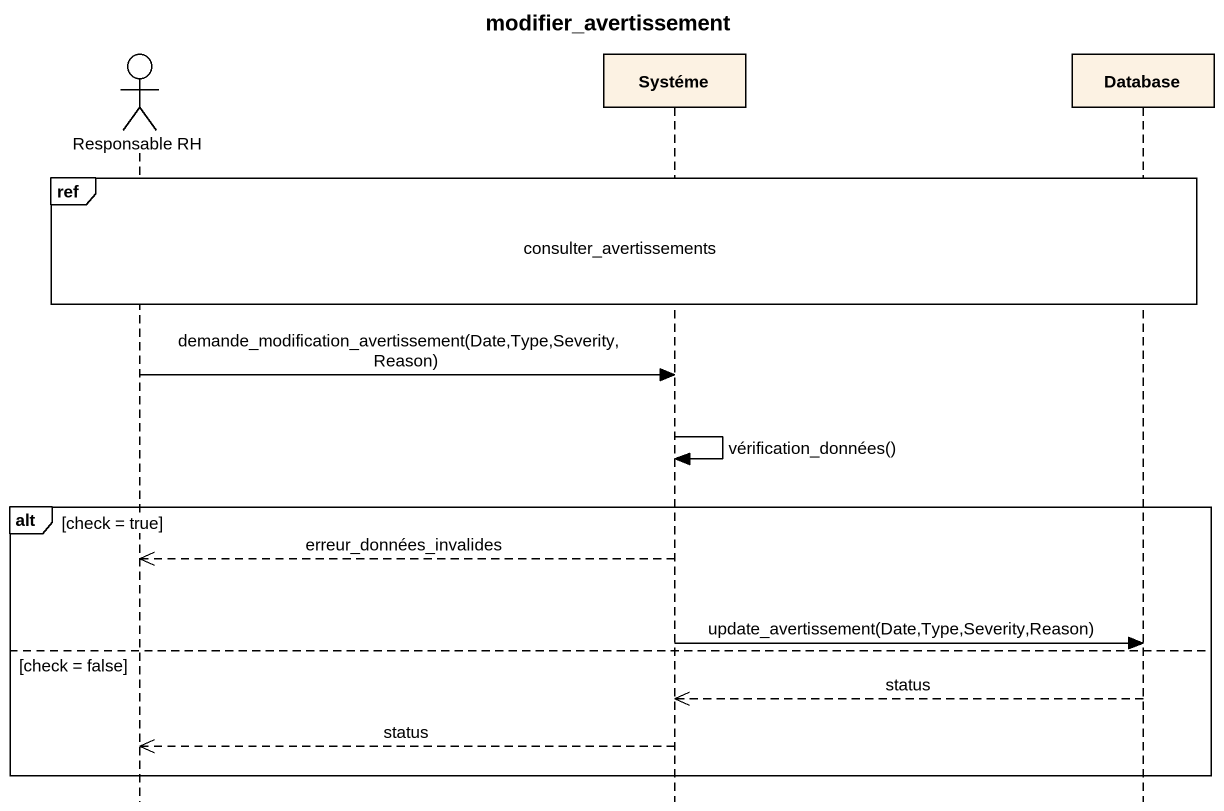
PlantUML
@startuml
title modifier_avertissement
hide footbox
actor "Responsable RH" as Responsable_RH
participant Systéme
participant "Database" as Database_

ref over Responsable_RH, Systéme, Database_ : consulter_avertissements
Responsable_RH -> Systéme : demande_modification_avertissement(Date,Type,Severity,Reason)
Systéme -> Systéme : vérification_données()
alt check = true
  Systéme -->> Responsable_RH : erreur_données_invalides
  Systéme -> Database_ : update_avertissement(Date,Type,Severity,Reason)
else check = false
  Database_ -->> Systéme : status
  Systéme -->> Responsable_RH : status
end
@enduml
